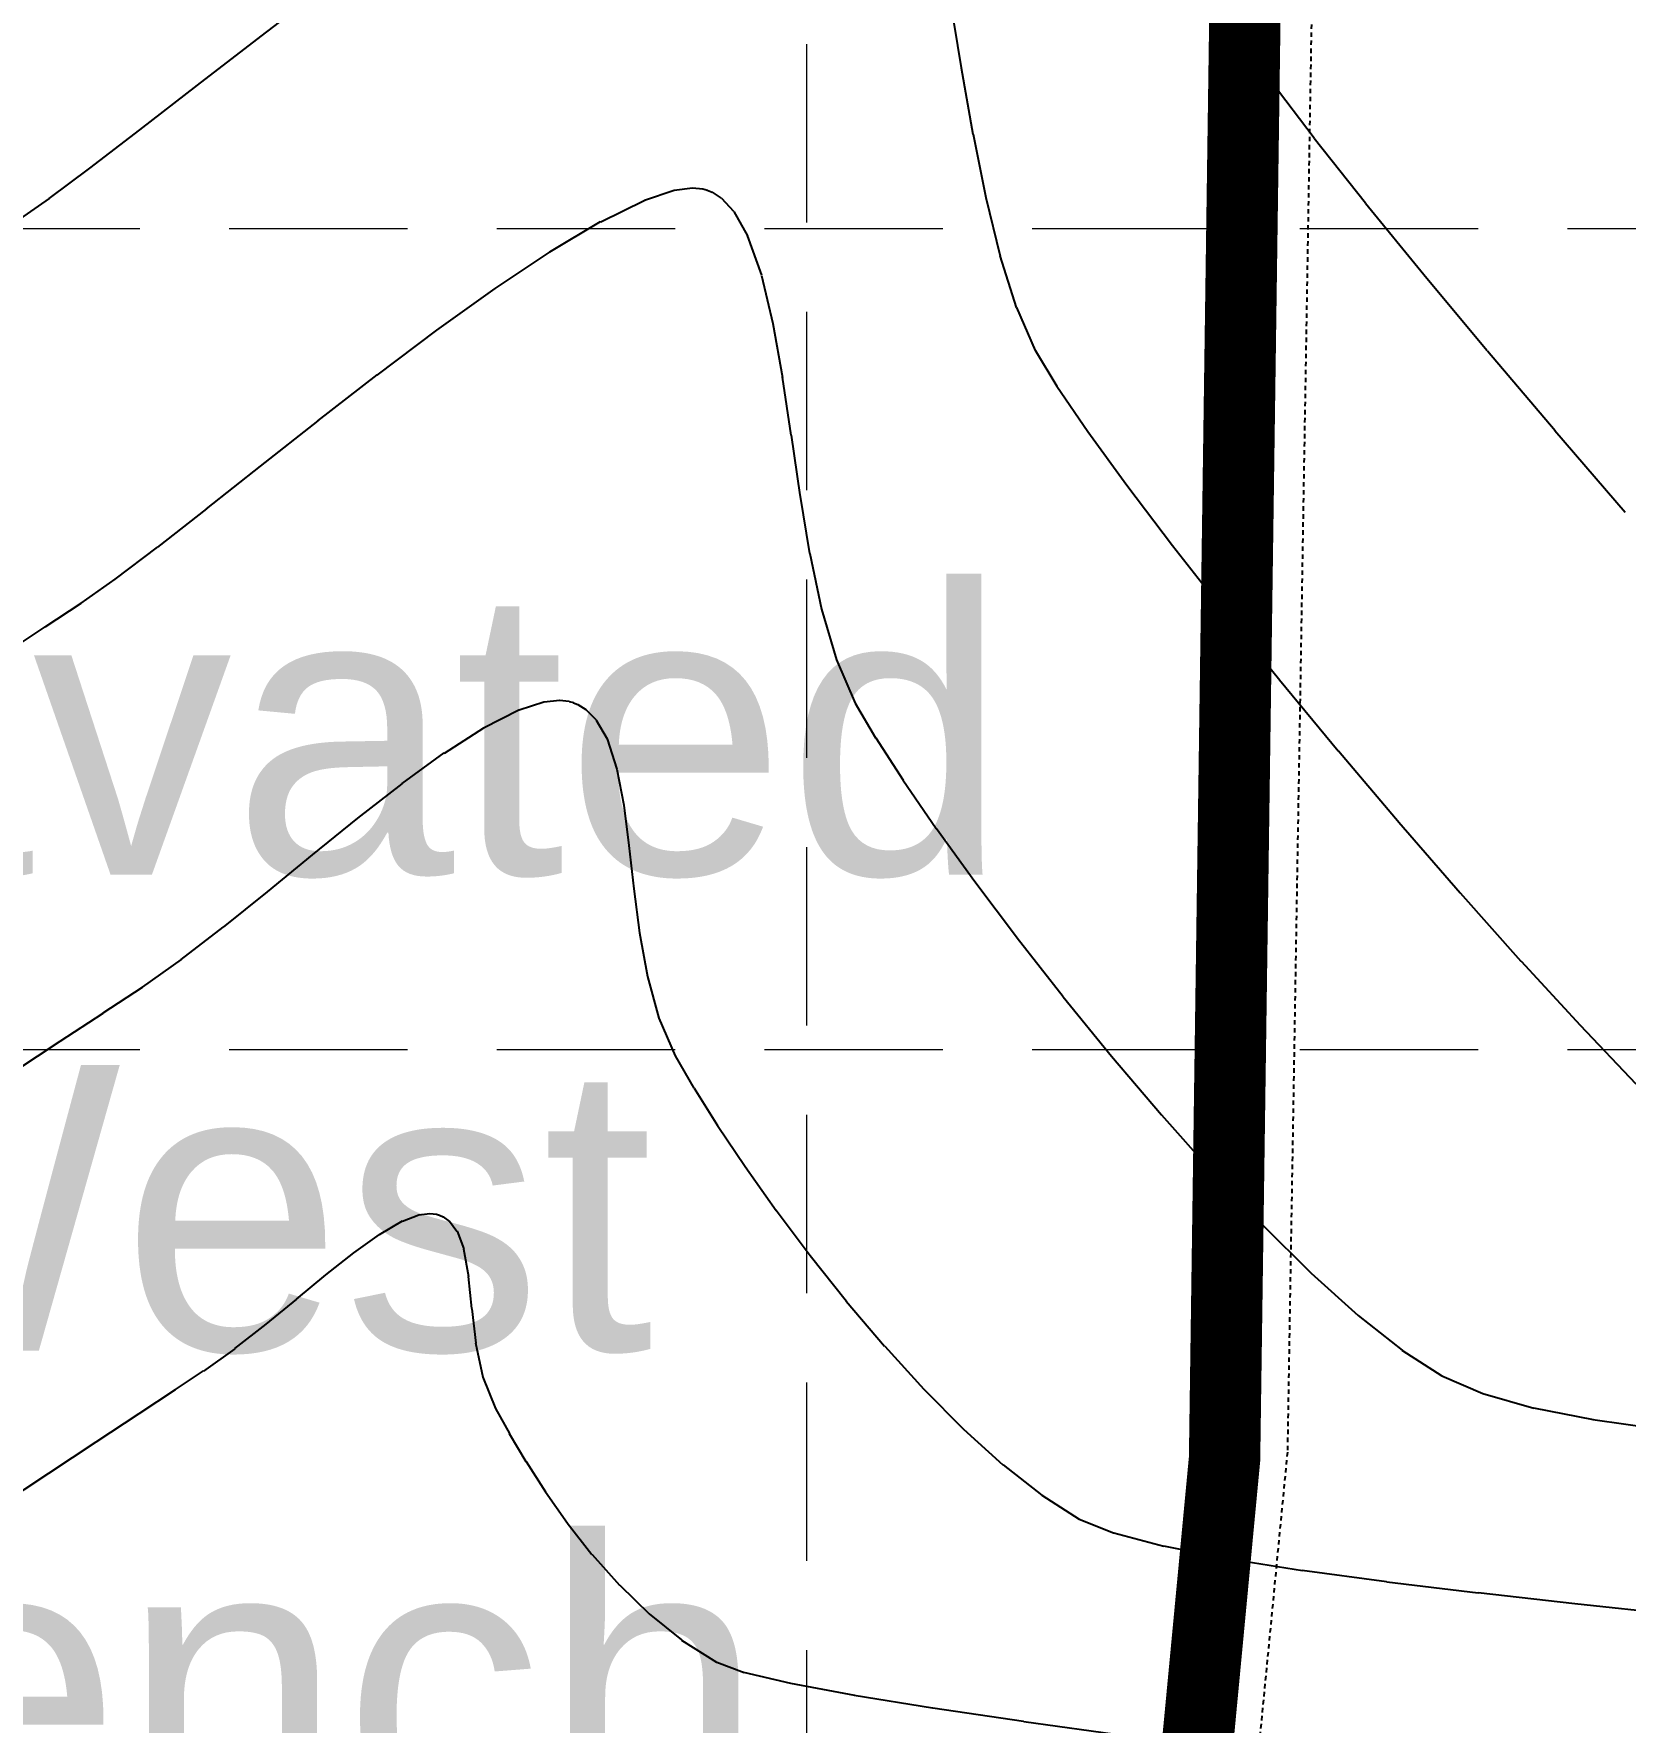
# Model space of a CAD drawing. Header units: inches. Extents: x 6967 to 7890, y 13663 to 15138.
# Drawn here: x 7706.12 to 7750.71, y 14749.69 to 14797 of the extents above; entities that cross this region are included whole.
import ezdxf

# ---------------------------------------------------------------- set-up
doc = ezdxf.new("R2010")
doc.units = ezdxf.units.IN
doc.header["$MEASUREMENT"] = 0
for name, pattern in [('DASHED', [0.75, 0.5, -0.25]), ('HIDDEN', [0.375, 0.25, -0.125]), ('xGWI003pt$0$HIDDEN2', [0.1875, 0.125, -0.0625])]:
    doc.linetypes.add(name, pattern=pattern)
for name, color, linetype in [('EC', 35, 'Continuous'), ('GRID', 254, 'HIDDEN'), ('LIMITS OF DISTURBANCE', 1, 'HIDDEN'), ('SILT FENCE', 200, 'Continuous'), ('xGWI003pt$0$C-EASE-SSWR-N', 7, 'xGWI003pt$0$HIDDEN2')]:
    doc.layers.add(name, color=color, linetype=linetype)
doc.styles.get("Standard").update_dxf_attribs({"font": 'ARIAL.TTF'})

msp = doc.modelspace()

# ---------------------------------------------------------------- linework, layer by layer
at = {"layer": 'EC', "color": 35}
for points, elevation in [([(7712.489, 14796.933), (7714.388, 14798.386)], 659), ([(7731.793, 14797.924), (7732.107, 14796.044)], 659), ([(7732.107, 14796.044), (7732.435, 14794.187)], 659), ([(7707.695, 14793.233), (7709.094, 14794.308)], 659), ([(7705.736, 14791.8), (7706.559, 14792.381)], 659), ([(7723.233, 14792.338), (7724.062, 14792.614)], 658), ([(7724.062, 14792.614), (7724.577, 14792.683)], 658), ([(7724.989, 14792.62), (7725.127, 14792.56)], 658), ([(7719.045, 14789.857), (7720.587, 14790.889)], 658), ([(7734.181, 14788.129), (7734.788, 14787.125)], 659), ([(7734.788, 14787.125), (7735.655, 14785.85)], 659), ([(7712.476, 14784.883), (7714.088, 14786.15)], 658), ([(7735.655, 14785.85), (7736.746, 14784.347)], 659), ([(7748.741, 14785.882), (7750.711, 14783.597)], 660), ([(7736.746, 14784.347), (7738.028, 14782.658)], 659), ([(7727.862, 14782.437), (7728.195, 14780.873)], 658), ([(7707.451, 14781.044), (7708.403, 14781.716)], 658), ([(7728.195, 14780.873), (7728.612, 14779.455)], 658), ([(7728.612, 14779.455), (7729.139, 14778.245)], 658), ([(7720.855, 14778.326), (7721.119, 14778.294)], 657), ([(7721.882, 14777.77), (7722.187, 14777.243)], 657), ([(7722.187, 14777.243), (7722.461, 14776.396)], 657), ([(7722.461, 14776.396), (7722.652, 14775.384)], 657), ([(7715.203, 14775.018), (7716.443, 14775.985)], 657), ([(7722.652, 14775.384), (7722.796, 14774.252)], 657), ([(7712.671, 14772.96), (7713.936, 14773.993)], 657), ([(7722.796, 14774.252), (7722.93, 14773.044)], 657), ([(7722.93, 14773.044), (7723.091, 14771.806)], 657), ([(7723.091, 14771.806), (7723.314, 14770.582)], 657), ([(7723.314, 14770.582), (7723.637, 14769.419)], 657), ([(7747.793, 14771.012), (7749.444, 14769.216)], 659), ([(7708.064, 14769.562), (7709.165, 14770.288)], 657), ([(7723.637, 14769.419), (7724.097, 14768.361)], 657), ([(7749.444, 14769.216), (7751.01, 14767.574)], 659), ([(7705.593, 14767.931), (7706.863, 14768.769)], 657), ([(7736.319, 14768.353), (7737.716, 14766.709)], 658), ([(7737.716, 14766.709), (7739.131, 14765.122)], 658), ([(7716.915, 14763.903), (7717.221, 14763.943)], 656), ([(7726.92, 14764.033), (7727.874, 14762.764)], 657), ([(7716.455, 14763.733), (7716.915, 14763.903)], 656), ([(7717.405, 14763.922), (7717.49, 14763.896)], 656), ([(7717.593, 14763.85), (7717.771, 14763.723)], 656), ([(7715.088, 14762.841), (7715.807, 14763.358)], 656), ([(7718.164, 14762.958), (7718.301, 14762.178)], 656), ([(7727.874, 14762.764), (7728.894, 14761.485)], 657), ([(7712.635, 14760.84), (7713.489, 14761.541)], 656), ([(7711.76, 14760.157), (7712.635, 14760.84)], 656), ([(7718.503, 14760.316), (7718.702, 14759.362)], 656), ([(7744.453, 14760.119), (7745.574, 14759.395)], 658), ([(7718.702, 14759.362), (7719.055, 14758.477)], 656), ([(7731.058, 14759.023), (7732.169, 14757.904)], 657), ([(7748.144, 14758.496), (7749.808, 14758.171)], 658), ([(7706.542, 14756.67), (7707.872, 14757.548)], 656), ([(7705.129, 14755.737), (7706.542, 14756.67)], 656), ([(7720.455, 14756.15), (7721.074, 14755.272)], 656), ([(7734.363, 14756.052), (7735.412, 14755.384)], 657), ([(7721.766, 14754.39), (7722.531, 14753.531)], 656), ([(7746.589, 14753.322), (7749.296, 14753.02)], 657), ([(7724.274, 14751.994), (7725.25, 14751.372)], 656), ([(7731.31, 14750.093), (7733.856, 14749.717)], 656)]:
    msp.add_lwpolyline(points, dxfattribs=dict(at, elevation=elevation))
at = {"layer": 'EC', "color": 35, "extrusion": (0.611258, -0.791431, 0), "elevation": -6996.427}
msp.add_lwpolyline([(15146.404, 659), (15148.654, 659)], dxfattribs=at)
at = {"layer": 'EC', "color": 35, "extrusion": (0.816741, 0.577004, 0), "elevation": 14859.385}
msp.add_lwpolyline([(7619.391, 660), (7617.767, 660)], dxfattribs=at)
at = {"layer": 'EC', "color": 35, "extrusion": (0.797331, 0.603543, 0), "elevation": 15101.787}
msp.add_lwpolyline([(7125.147, 660), (7123.147, 660)], dxfattribs=at)
at = {"layer": 'EC', "color": 35, "extrusion": (-0.612016, 0.790846, 0), "elevation": 6981.927}
msp.add_lwpolyline([(-15151.052, 659), (-15153.093, 659)], dxfattribs=at)
at = {"layer": 'EC', "color": 35, "extrusion": (0.980466, 0.196688, 0), "elevation": 10491.232}
msp.add_lwpolyline([(12984.32, 659), (12982.508, 659)], dxfattribs=at)
at = {"layer": 'EC', "color": 35, "extrusion": (0.784578, 0.620031, 0), "elevation": 15246.978}
msp.add_lwpolyline([(6806.824, 660), (6804.505, 660)], dxfattribs=at)
at = {"layer": 'EC', "color": 35, "extrusion": (0.600242, -0.799819, 0), "elevation": -7205.428}
msp.add_lwpolyline([(15042.852, 659), (15044.272, 659)], dxfattribs=at)
at = {"layer": 'EC', "color": 35, "extrusion": (-0.439804, 0.898094, 0), "elevation": 9888.193}
msp.add_lwpolyline([(-13440.546, 658), (-13441.92, 658)], dxfattribs=at)
at = {"layer": 'EC', "color": 35, "extrusion": (-0.09161, -0.995795, 0), "elevation": -15438.127}
msp.add_lwpolyline([(6336.94, 658), (6337.228, 658)], dxfattribs=at)
at = {"layer": 'EC', "color": 35, "extrusion": (-0.276639, -0.960974, 0), "elevation": -16352.354}
msp.add_lwpolyline([(3331.175, 658), (3331.306, 658)], dxfattribs=at)
at = {"layer": 'EC', "color": 35, "extrusion": (0.549085, 0.835767, 0), "elevation": 16604.878}
msp.add_lwpolyline([(1665.965, 658), (1665.657, 658)], dxfattribs=at)
at = {"layer": 'EC', "color": 35, "extrusion": (0.729952, 0.683499, 0), "elevation": 15749.739}
msp.add_lwpolyline([(5517.438, 658), (5516.935, 658)], dxfattribs=at)
at = {"layer": 'EC', "color": 35, "extrusion": (0.971515, 0.236979, 0), "elevation": 11018.014}
msp.add_lwpolyline([(12538.534, 659), (12536.846, 659)], dxfattribs=at)
at = {"layer": 'EC', "color": 35, "extrusion": (0.868172, 0.496264, 0), "elevation": 14048.009}
msp.add_lwpolyline([(9008.012, 658), (9007.227, 658)], dxfattribs=at)
at = {"layer": 'EC', "color": 35, "extrusion": (0.775401, 0.631469, 0), "elevation": 15345.121}
msp.add_lwpolyline([(6580.19, 660), (6577.609, 660)], dxfattribs=at)
at = {"layer": 'EC', "color": 35, "extrusion": (0.513475, -0.858104, 0), "elevation": -8727.799}
msp.add_lwpolyline([(14219.824, 658), (14221.469, 658)], dxfattribs=at)
at = {"layer": 'EC', "color": 35, "extrusion": (0.942568, 0.334014, 0), "elevation": 12222.905}
msp.add_lwpolyline([(11361.22, 658), (11360.039, 658)], dxfattribs=at)
at = {"layer": 'EC', "color": 35, "extrusion": (0.953256, 0.302164, 0), "elevation": 11840.944}
msp.add_lwpolyline([(11762.703, 659), (11761.186, 659)], dxfattribs=at)
at = {"layer": 'EC', "color": 35, "extrusion": (0.97332, 0.229453, 0), "elevation": 10914.029}
msp.add_lwpolyline([(12622.751, 658), (12621.369, 658)], dxfattribs=at)
at = {"layer": 'EC', "color": 35, "extrusion": (0.768318, 0.640068, 0), "elevation": 15417.441}
msp.add_lwpolyline([(6406.261, 660), (6403.477, 660)], dxfattribs=at)
at = {"layer": 'EC', "color": 35, "extrusion": (0.583206, -0.812324, 0), "elevation": -7512.364}
msp.add_lwpolyline([(14893.899, 658), (14895.903, 658)], dxfattribs=at)
at = {"layer": 'EC', "color": 35, "extrusion": (0.913756, 0.406264, 0), "elevation": 13075.037}
msp.add_lwpolyline([(10371.927, 659), (10370.618, 659)], dxfattribs=at)
at = {"layer": 'EC', "color": 35, "extrusion": (0.600682, -0.799488, 0), "elevation": -7187.667}
msp.add_lwpolyline([(15051.195, 658), (15053.281, 658)], dxfattribs=at)
at = {"layer": 'EC', "color": 35, "extrusion": (0.984849, 0.173412, 0), "elevation": 10174.336}
msp.add_lwpolyline([(13224.896, 658), (13223.358, 658)], dxfattribs=at)
at = {"layer": 'EC', "color": 35, "extrusion": (0.762519, 0.646966, 0), "elevation": 15474.525}
msp.add_lwpolyline([(6264.269, 660), (6261.339, 660)], dxfattribs=at)
at = {"layer": 'EC', "color": 35, "extrusion": (-0.6118, 0.791013, 0), "elevation": 6976.558}
msp.add_lwpolyline([(-15148.102, 658), (-15150.204, 658)], dxfattribs=at)
at = {"layer": 'EC', "color": 35, "extrusion": (0.988944, 0.148288, 0), "elevation": 9834.452}
msp.add_lwpolyline([(13478.051, 658), (13476.411, 658)], dxfattribs=at)
at = {"layer": 'EC', "color": 35, "extrusion": (0.989233, 0.146348, 0), "elevation": 9808.005}
msp.add_lwpolyline([(13495.671, 658), (13493.988, 658)], dxfattribs=at)
at = {"layer": 'EC', "color": 35, "extrusion": (0.61954, -0.784965, 0), "elevation": -6827.429}
msp.add_lwpolyline([(15211.921, 658), (15213.851, 658)], dxfattribs=at)
at = {"layer": 'EC', "color": 35, "extrusion": (0.986193, 0.1656, 0), "elevation": 10069.132}
msp.add_lwpolyline([(13300.273, 658), (13298.604, 658)], dxfattribs=at)
at = {"layer": 'EC', "color": 35, "extrusion": (0.615765, -0.78793, 0), "elevation": -6900.363}
msp.add_lwpolyline([(15177.234, 658), (15178.977, 658)], dxfattribs=at)
at = {"layer": 'EC', "color": 35, "extrusion": (-0.60402, 0.796969, 0), "elevation": 7124.541}
msp.add_lwpolyline([(-15071.812, 658), (-15073.3, 658)], dxfattribs=at)
at = {"layer": 'EC', "color": 35, "extrusion": (0.786513, 0.617574, 0), "elevation": 15215.44}
msp.add_lwpolyline([(6847.952, 659), (6845.623, 659)], dxfattribs=at)
at = {"layer": 'EC', "color": 35, "extrusion": (0.550867, -0.834593, 0)}
for points, elevation in [([(14573.769, 658), (14574.975, 658)], -8090.374), ([(14572.493, 658), (14573.769, 658)], -8090.374), ([(14567.723, 657), (14569.163, 657)], -8080.453), ([(14562.384, 656), (14563.82, 656)], -8070.532)]:
    msp.add_lwpolyline(points, dxfattribs=dict(at, elevation=elevation))
at = {"layer": 'EC', "color": 35, "extrusion": (0.778081, 0.628164, 0), "elevation": 15306.718}
msp.add_lwpolyline([(6639.019, 659), (6636.536, 659)], dxfattribs=at)
at = {"layer": 'EC', "color": 35, "extrusion": (0.770376, 0.637589, 0), "elevation": 15386.369}
msp.add_lwpolyline([(6449.717, 659), (6447.134, 659)], dxfattribs=at)
at = {"layer": 'EC', "color": 35, "extrusion": (0.308054, -0.951369, 0), "elevation": -11681.289}
msp.add_lwpolyline([(11896.74, 657), (11897.465, 657)], dxfattribs=at)
at = {"layer": 'EC', "color": 35, "extrusion": (0.103816, -0.994596, 0), "elevation": -13896.921}
msp.add_lwpolyline([(9212.914, 657), (9213.366, 657)], dxfattribs=at)
at = {"layer": 'EC', "color": 35, "extrusion": (-0.286856, -0.957974, 0), "elevation": -16372.066}
msp.add_lwpolyline([(3157.391, 657), (3157.517, 657)], dxfattribs=at)
at = {"layer": 'EC', "color": 35, "extrusion": (-0.393288, -0.919415, 0), "elevation": -16624.028}
msp.add_lwpolyline([(1286.917, 657), (1287.053, 657)], dxfattribs=at)
at = {"layer": 'EC', "color": 35, "extrusion": (0.528071, 0.8492, 0), "elevation": 16627.084}
msp.add_lwpolyline([(1246.957, 657), (1246.689, 657)], dxfattribs=at)
at = {"layer": 'EC', "color": 35, "extrusion": (0.862353, 0.506307, 0), "elevation": 14147.577}
msp.add_lwpolyline([(8830.751, 658), (8829.625, 658)], dxfattribs=at)
at = {"layer": 'EC', "color": 35, "extrusion": (0.453808, -0.8911, 0), "elevation": -9665.456}
msp.add_lwpolyline([(13584.321, 657), (13585.429, 657)], dxfattribs=at)
at = {"layer": 'EC', "color": 35, "extrusion": (0.710843, 0.703351, 0), "elevation": 15883.002}
msp.add_lwpolyline([(5073.894, 657), (5073.482, 657)], dxfattribs=at)
at = {"layer": 'EC', "color": 35, "extrusion": (-0.540242, 0.841509, 0), "elevation": 8265.466}
msp.add_lwpolyline([(-14477.535, 657), (-14478.842, 657)], dxfattribs=at)
at = {"layer": 'EC', "color": 35, "extrusion": (0.83988, 0.542771, 0), "elevation": 14512.714}
msp.add_lwpolyline([(8215.677, 658), (8214.269, 658)], dxfattribs=at)
at = {"layer": 'EC', "color": 35, "extrusion": (0.588095, -0.808792, 0), "elevation": -7412.699}
msp.add_lwpolyline([(14930.678, 657), (14932.142, 657)], dxfattribs=at)
at = {"layer": 'EC', "color": 35, "extrusion": (0.76285, 0.646575, 0), "elevation": 15460.881}
msp.add_lwpolyline([(6266.343, 659), (6263.715, 659)], dxfattribs=at)
at = {"layer": 'EC', "color": 35, "extrusion": (0.823745, 0.566961, 0), "elevation": 14745.402}
msp.add_lwpolyline([(7788.851, 658), (7787.206, 658)], dxfattribs=at)
at = {"layer": 'EC', "color": 35, "extrusion": (0.628936, -0.777457, 0), "elevation": -6634.576}
msp.add_lwpolyline([(15289.15, 657), (15290.779, 657)], dxfattribs=at)
at = {"layer": 'EC', "color": 35, "extrusion": (0.75502, 0.655702, 0), "elevation": 15535.082}
msp.add_lwpolyline([(6077.351, 659), (6074.73, 659)], dxfattribs=at)
at = {"layer": 'EC', "color": 35, "extrusion": (0.810612, 0.585584, 0), "elevation": 14919.02}
msp.add_lwpolyline([(7449.182, 658), (7447.344, 658)], dxfattribs=at)
at = {"layer": 'EC', "color": 35, "extrusion": (0.6269, -0.779099, 0), "elevation": -6674.527}
msp.add_lwpolyline([(15268.525, 657), (15270.112, 657)], dxfattribs=at)
at = {"layer": 'EC', "color": 35, "extrusion": (0.798805, 0.60159, 0), "elevation": 15064.186}
msp.add_lwpolyline([(7149.152, 658), (7147.166, 658)], dxfattribs=at)
at = {"layer": 'EC', "color": 35, "extrusion": (0.746366, 0.665536, 0), "elevation": 15613.324}
msp.add_lwpolyline([(5870.709, 659), (5868.151, 659)], dxfattribs=at)
at = {"layer": 'EC', "color": 35, "extrusion": (0.609906, -0.792474, 0), "elevation": -7003.152}
msp.add_lwpolyline([(15119.13, 657), (15120.616, 657)], dxfattribs=at)
at = {"layer": 'EC', "color": 35, "extrusion": (0.787291, 0.616582, 0), "elevation": 15196.588}
msp.add_lwpolyline([(6861.153, 658), (6859.065, 658)], dxfattribs=at)
at = {"layer": 'EC', "color": 35, "extrusion": (-0.576488, 0.817106, 0), "elevation": 7624.645}
msp.add_lwpolyline([(-14814.096, 657), (-14815.432, 657)], dxfattribs=at)
at = {"layer": 'EC', "color": 35, "extrusion": (0.775273, 0.631626, 0), "elevation": 15325.838}
msp.add_lwpolyline([(6565.191, 658), (6563.045, 658)], dxfattribs=at)
at = {"layer": 'EC', "color": 35, "extrusion": (0.866178, 0.499735, 0), "elevation": 14070.711}
msp.add_lwpolyline([(8932.035, 657), (8930.989, 657)], dxfattribs=at)
at = {"layer": 'EC', "color": 35, "extrusion": (0.846783, 0.531938, 0), "elevation": 14396.452}
msp.add_lwpolyline([(8395.811, 657), (8394.578, 657)], dxfattribs=at)
at = {"layer": 'EC', "color": 35, "extrusion": (0.830354, 0.557237, 0), "elevation": 14643.099}
msp.add_lwpolyline([(7956.534, 657), (7955.147, 657)], dxfattribs=at)
at = {"layer": 'EC', "color": 35, "extrusion": (0.814928, 0.579563, 0), "elevation": 14853.566}
msp.add_lwpolyline([(7554.885, 657), (7553.381, 657)], dxfattribs=at)
at = {"layer": 'EC', "color": 35, "extrusion": (0.72745, 0.68616, 0), "elevation": 15761.076}
msp.add_lwpolyline([(5430.606, 658), (5428.557, 658)], dxfattribs=at)
at = {"layer": 'EC', "color": 35, "extrusion": (-0.113312, -0.993559, 0), "elevation": -15543.309}
msp.add_lwpolyline([(5994.585, 656), (5994.771, 656)], dxfattribs=at)
at = {"layer": 'EC', "color": 35, "extrusion": (-0.50059, 0.865685, 0), "elevation": 8917.96}
msp.add_lwpolyline([(-14069.84, 656), (-14070.589, 656)], dxfattribs=at)
at = {"layer": 'EC', "color": 35, "extrusion": (0.407495, 0.913208, 0), "elevation": 16627.338}
msp.add_lwpolyline([(-1031.462, 656), (-1031.574, 656)], dxfattribs=at)
at = {"layer": 'EC', "color": 35, "extrusion": (0.795908, 0.605417, 0), "elevation": 15080.849}
msp.add_lwpolyline([(7078.101, 656), (7077.759, 656)], dxfattribs=at)
at = {"layer": 'EC', "color": 35, "extrusion": (-0.702913, -0.711275, 0), "elevation": -15941.936}
msp.add_lwpolyline([(-4871.901, 658), (-4869.971, 658)], dxfattribs=at)
at = {"layer": 'EC', "color": 35, "extrusion": (0.935534, 0.353236, 0), "elevation": 12435.42}
msp.add_lwpolyline([(11085.44, 656), (11084.913, 656)], dxfattribs=at)
at = {"layer": 'EC', "color": 35, "extrusion": (0.623081, -0.782158, 0), "elevation": -6739.747}
msp.add_lwpolyline([(15231.861, 656), (15232.854, 656)], dxfattribs=at)
at = {"layer": 'EC', "color": 35, "extrusion": (-0.637686, 0.770296, 0), "elevation": 6451.976}
msp.add_lwpolyline([(-15354.902, 656), (-15355.969, 656)], dxfattribs=at)
at = {"layer": 'EC', "color": 35, "extrusion": (0.994965, 0.100224, 0), "elevation": 9158.958}
msp.add_lwpolyline([(13914.292, 656), (13913.386, 656)], dxfattribs=at)
at = {"layer": 'EC', "color": 35, "extrusion": (0.669396, 0.742906, 0), "elevation": 16149.385}
msp.add_lwpolyline([(4130.29, 658), (4128.521, 658)], dxfattribs=at)
at = {"layer": 'EC', "color": 35, "extrusion": (0.993291, 0.115638, 0), "elevation": 9373.583}
msp.add_lwpolyline([(13769.705, 656), (13768.738, 656)], dxfattribs=at)
at = {"layer": 'EC', "color": 35, "extrusion": (0.762601, 0.646869, 0), "elevation": 15442.808}
msp.add_lwpolyline([(6257.549, 657), (6255.899, 657)], dxfattribs=at)
at = {"layer": 'EC', "color": 35, "extrusion": (-0.620397, -0.784288, 0), "elevation": -16380.82}
msp.add_lwpolyline([(-3084.812, 658), (-3083.244, 658)], dxfattribs=at)
at = {"layer": 'EC', "color": 35, "extrusion": (0.577942, -0.816078, 0), "elevation": -7588.481}
msp.add_lwpolyline([(14822.834, 656), (14823.914, 656)], dxfattribs=at)
at = {"layer": 'EC', "color": 35, "extrusion": (0.739075, 0.673623, 0), "elevation": 15655.852}
msp.add_lwpolyline([(5701.831, 657), (5700.201, 657)], dxfattribs=at)
at = {"layer": 'EC', "color": 35, "extrusion": (-0.550867, 0.834593, 0), "elevation": 8070.532}
for points in [[(-14565.04, 656), (-14565.987, 656)], [(-14563.82, 656), (-14565.04, 656)]]:
    msp.add_lwpolyline(points, dxfattribs=at)
at = {"layer": 'EC', "color": 35, "extrusion": (-0.39781, -0.917468, 0), "elevation": -16622.537}
msp.add_lwpolyline([(1234.88, 658), (1236.127, 658)], dxfattribs=at)
at = {"layer": 'EC', "color": 35, "extrusion": (-0.272077, -0.962275, 0), "elevation": -16309.83}
msp.add_lwpolyline([(3438.92, 658), (3440.403, 658)], dxfattribs=at)
at = {"layer": 'EC', "color": 35, "extrusion": (0.872721, 0.48822, 0), "elevation": 13941.961}
msp.add_lwpolyline([(9111.431, 656), (9110.632, 656)], dxfattribs=at)
at = {"layer": 'EC', "color": 35, "extrusion": (-0.670494, -0.741915, 0), "elevation": -16133.483}
msp.add_lwpolyline([(-4158.475, 657), (-4156.982, 657)], dxfattribs=at)
at = {"layer": 'EC', "color": 35, "extrusion": (-0.13919, -0.990266, 0), "elevation": -15693.209}
msp.add_lwpolyline([(5620.172, 658), (5622.046, 658)], dxfattribs=at)
at = {"layer": 'EC', "color": 35, "extrusion": (0.859306, 0.511463, 0), "elevation": 14181.414}
msp.add_lwpolyline([(8733.235, 656), (8732.322, 656)], dxfattribs=at)
at = {"layer": 'EC', "color": 35, "extrusion": (0.841155, 0.540794, 0), "elevation": 14474.141}
msp.add_lwpolyline([(8238.033, 656), (8237.028, 656)], dxfattribs=at)
at = {"layer": 'EC', "color": 35, "extrusion": (-0.616572, -0.787299, 0), "elevation": -16386.212}
msp.add_lwpolyline([(-3010.289, 657), (-3008.909, 657)], dxfattribs=at)
at = {"layer": 'EC', "color": 35, "extrusion": (0.78671, 0.617323, 0), "elevation": 15183.009}
msp.add_lwpolyline([(6841.73, 656), (6840.608, 656)], dxfattribs=at)
at = {"layer": 'EC', "color": 35, "extrusion": (-0.374272, -0.927319, 0), "elevation": -16578.095}
msp.add_lwpolyline([(1650.667, 657), (1651.705, 657)], dxfattribs=at)
at = {"layer": 'EC', "color": 35, "extrusion": (-0.252859, -0.967503, 0), "elevation": -16231.715}
msp.add_lwpolyline([(3754.037, 657), (3755.486, 657)], dxfattribs=at)
at = {"layer": 'EC', "color": 35, "extrusion": (-0.191377, -0.981517, 0), "elevation": -15962.745}
msp.add_lwpolyline([(4771.062, 657), (4772.877, 657)], dxfattribs=at)
at = {"layer": 'EC', "color": 35, "extrusion": (-0.155778, -0.987792, 0), "elevation": -15779.813}
msp.add_lwpolyline([(5346.689, 657), (5348.818, 657)], dxfattribs=at)
at = {"layer": 'EC', "color": 35, "extrusion": (-0.694734, -0.719267, 0), "elevation": -15976.832}
msp.add_lwpolyline([(-4695.209, 656), (-4694.046, 656)], dxfattribs=at)
at = {"layer": 'EC', "color": 35, "extrusion": (0.133654, 0.991028, 0), "elevation": 15656.282}
msp.add_lwpolyline([(-5700.277, 657), (-5702.662, 657)], dxfattribs=at)
at = {"layer": 'EC', "color": 35, "extrusion": (-0.119602, -0.992822, 0), "elevation": -15573.927}
msp.add_lwpolyline([(5923.878, 657), (5926.462, 657)], dxfattribs=at)
at = {"layer": 'EC', "color": 35, "extrusion": (0.626583, 0.779355, 0), "elevation": 16336.934}
msp.add_lwpolyline([(3224.564, 656), (3223.4, 656)], dxfattribs=at)
at = {"layer": 'EC', "color": 35, "extrusion": (-0.106462, -0.994317, 0), "elevation": -15494.179}
msp.add_lwpolyline([(6134.624, 657), (6137.43, 657)], dxfattribs=at)
at = {"layer": 'EC', "color": 35, "extrusion": (-0.342305, -0.939589, 0), "elevation": -16504.616}
msp.add_lwpolyline([(2209.098, 656), (2209.917, 656)], dxfattribs=at)
at = {"layer": 'EC', "color": 35, "extrusion": (0.229546, 0.973298, 0), "elevation": 16130.684}
msp.add_lwpolyline([(-4133.655, 656), (-4135, 656)], dxfattribs=at)
at = {"layer": 'EC', "color": 35, "extrusion": (0.183964, 0.982933, 0), "elevation": 15920.581}
msp.add_lwpolyline([(-4881.833, 656), (-4883.649, 656)], dxfattribs=at)
at = {"layer": 'EC', "color": 35, "extrusion": (-0.160088, -0.987103, 0), "elevation": -15797.549}
msp.add_lwpolyline([(5268.052, 656), (5270.278, 656)], dxfattribs=at)
at = {"layer": 'EC', "color": 35, "extrusion": (-0.137067, -0.990562, 0), "elevation": -15670.56}
msp.add_lwpolyline([(5639.17, 656), (5642.028, 656)], dxfattribs=at)
at = {"layer": 'GRID', "color": 252, "linetype": 'HIDDEN', "lineweight": 0, "ltscale": 20}
for p, q in [((7727.819, 13779.209), (7727.768, 15114.087)), ((6991.593, 14791.539), (7865.68, 14791.539)), ((6991.593, 14768.536), (7865.68, 14768.536))]:
    msp.add_line(p, q, dxfattribs=at)
at = {"layer": 'LIMITS OF DISTURBANCE', "linetype": 'DASHED', "ltscale": 25, "const_width": 2}
msp.add_lwpolyline([(7759.656, 14613.388), (7774.169, 14755.274), (7775.918, 14902.635), (7788.163, 14966.344), (7787.402, 14991.653), (7754.331, 14991.837), (7754.051, 14970.157), (7741.581, 14905.859), (7739.485, 14757.068), (7725.702, 14611.8)], dxfattribs=at)
at = {"layer": 'xGWI003pt$0$C-EASE-SSWR-N'}
for p, q in [((7743.721, 14904.793), (7741.245, 14757.257)), ((7741.245, 14757.257), (7727.117, 14611.385))]:
    msp.add_line(p, q, dxfattribs=at)

# ---------------------------------------------------------------- texts
at = {"layer": 'SILT FENCE', "color": 7, "linetype": 'Continuous', "ltscale": 25, "insert": (7693.046, 14781.441), "char_height": 8, "width": 81.97934, "attachment_point": 2}
msp.add_mtext('place excavated soil on West side of trench', dxfattribs=at)

doc.saveas('drawing.dxf')
